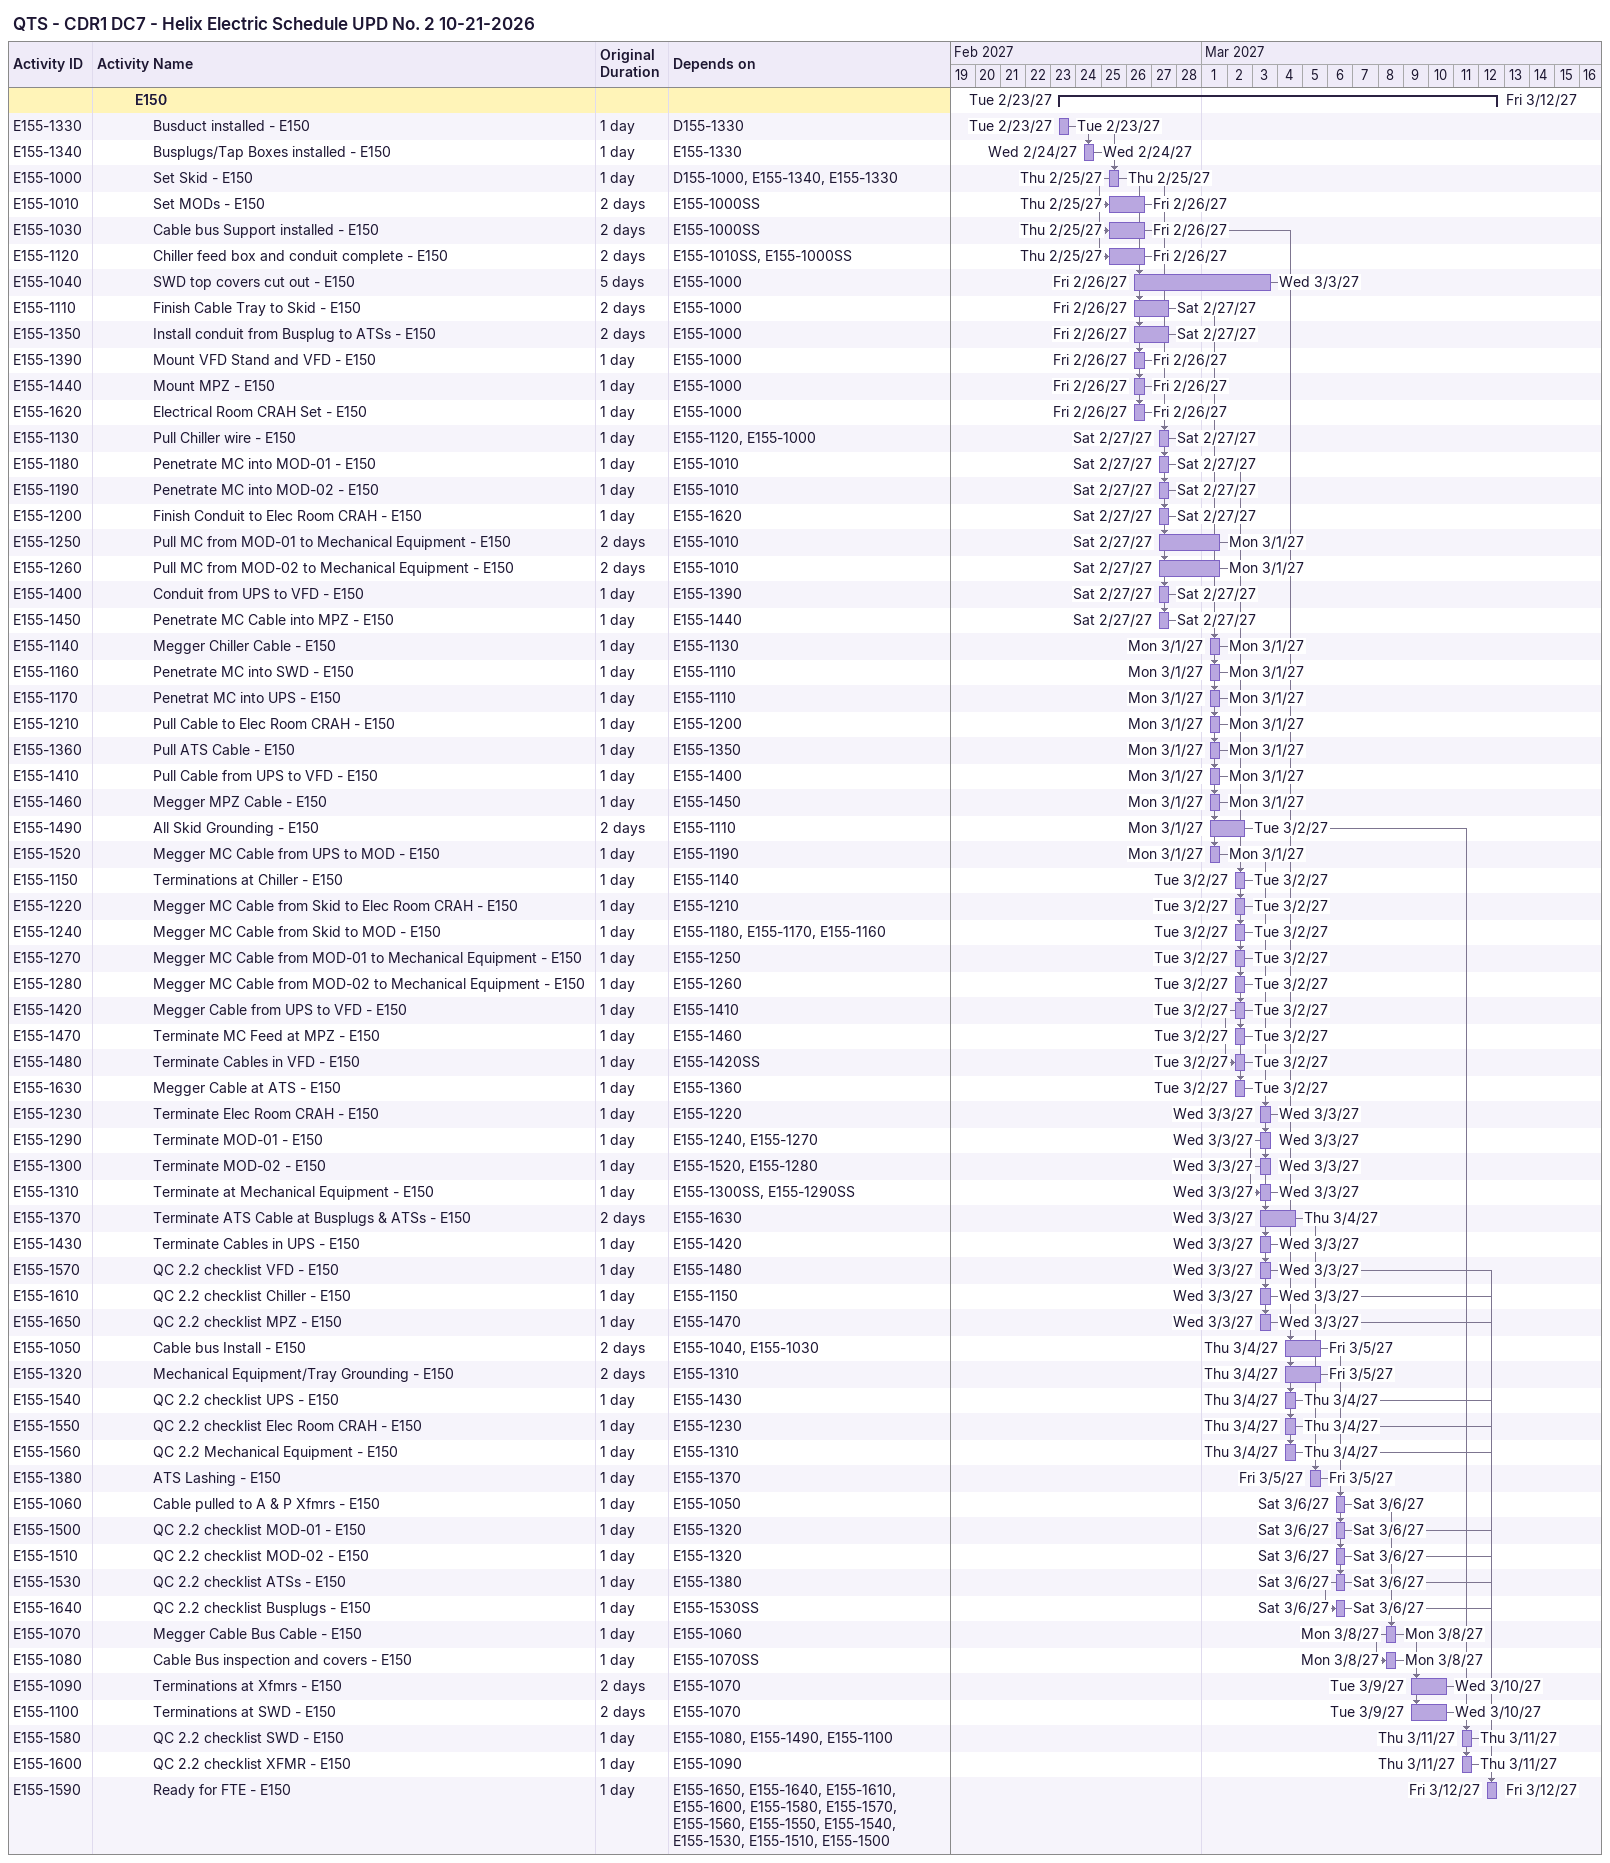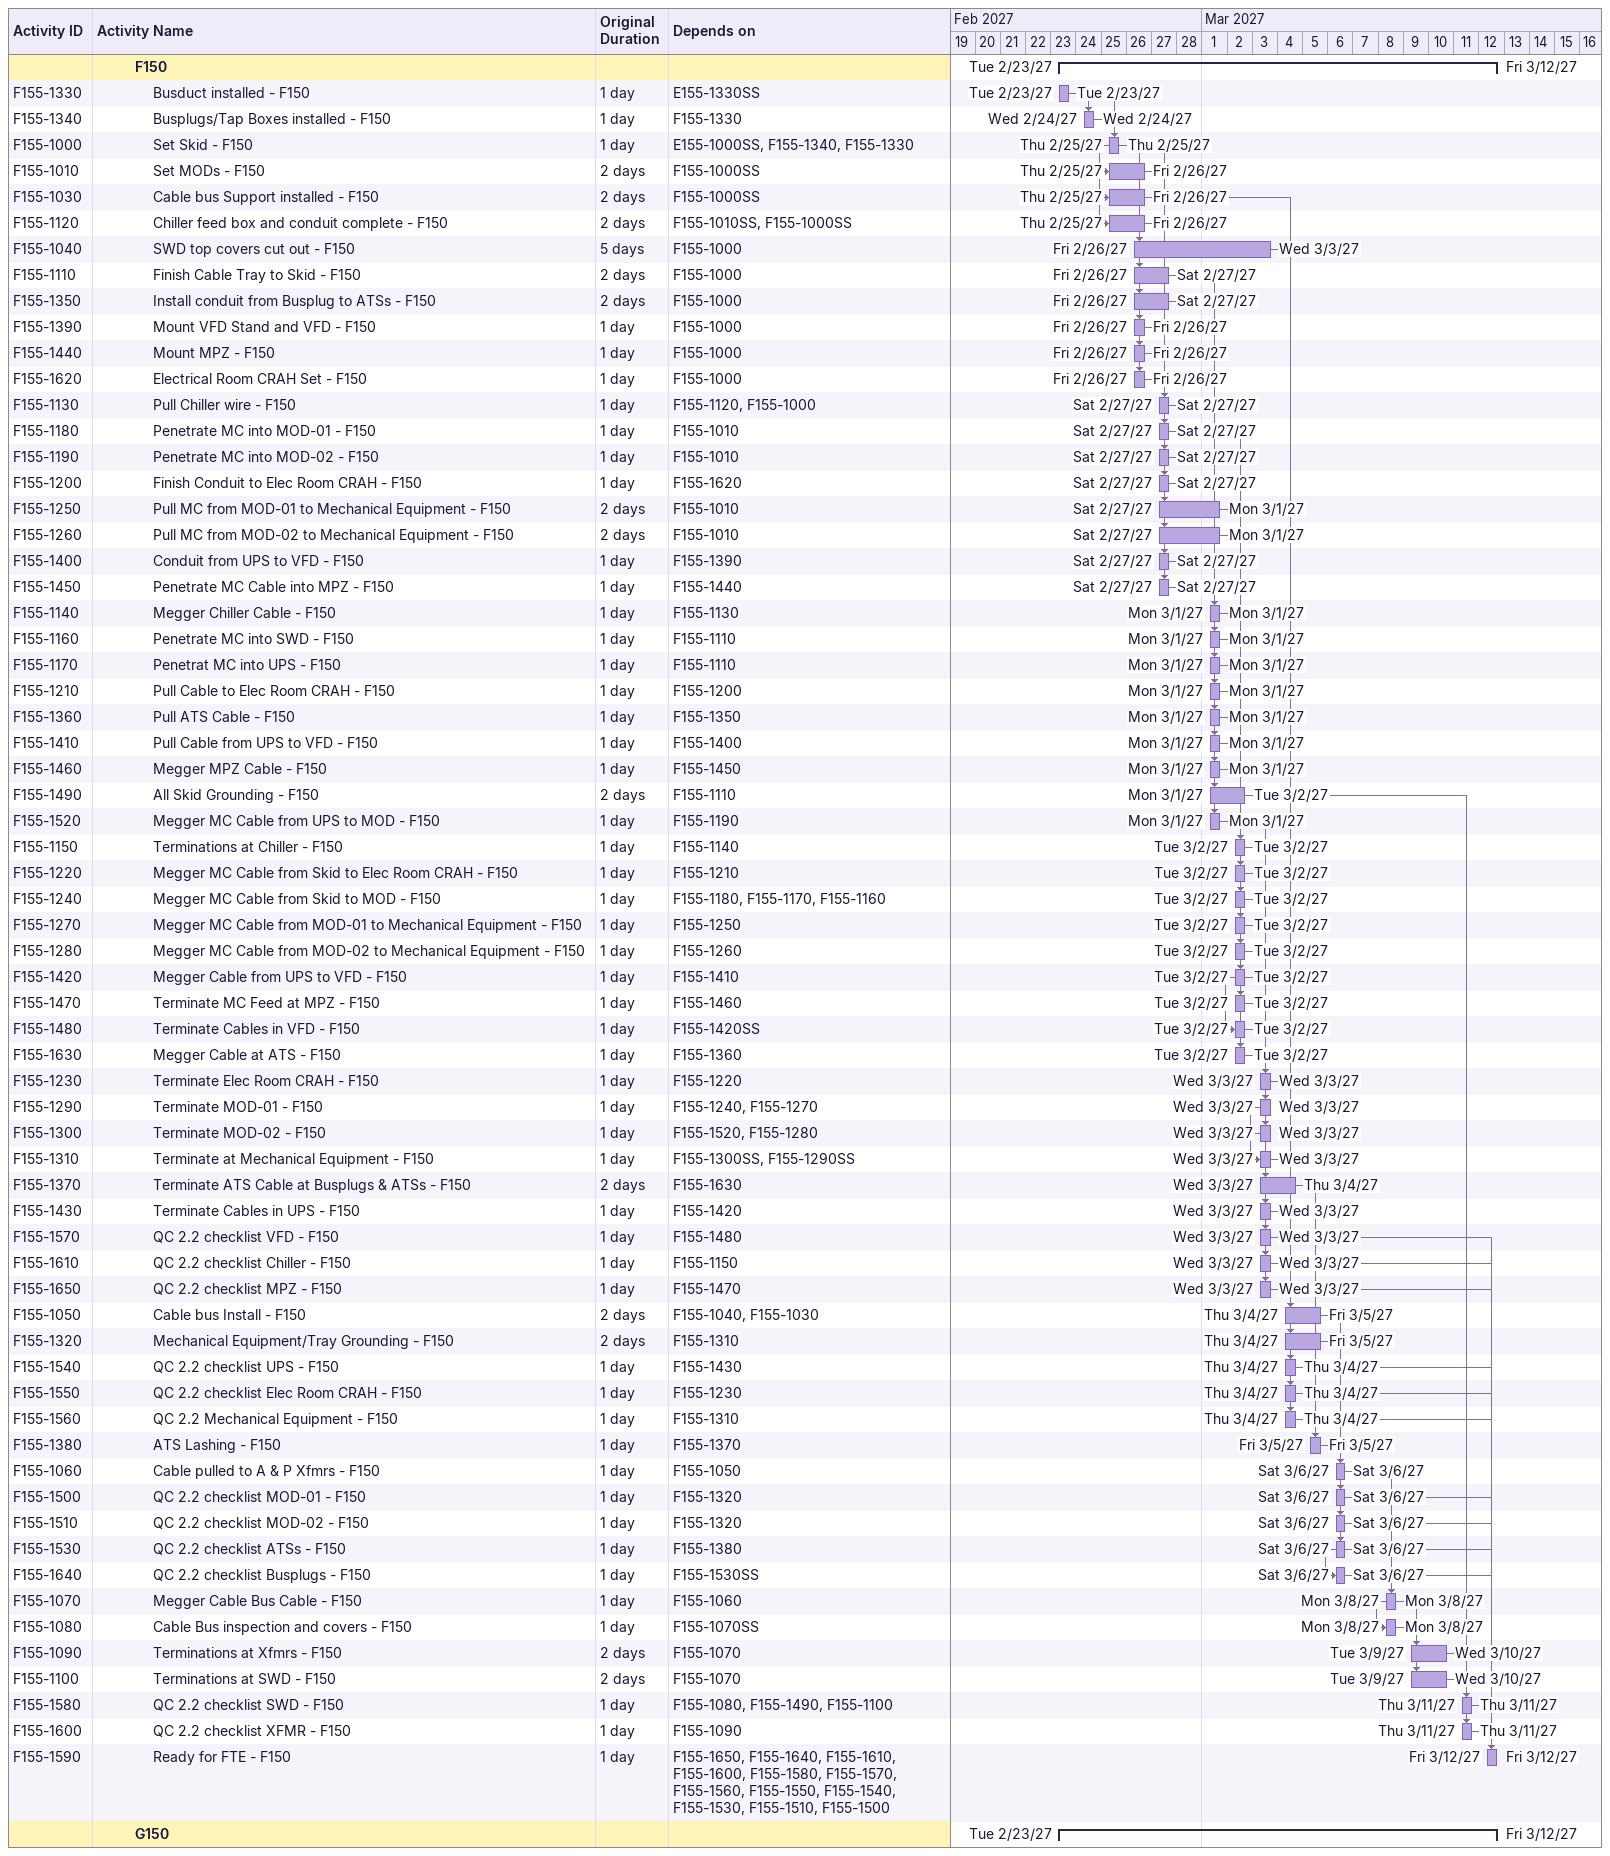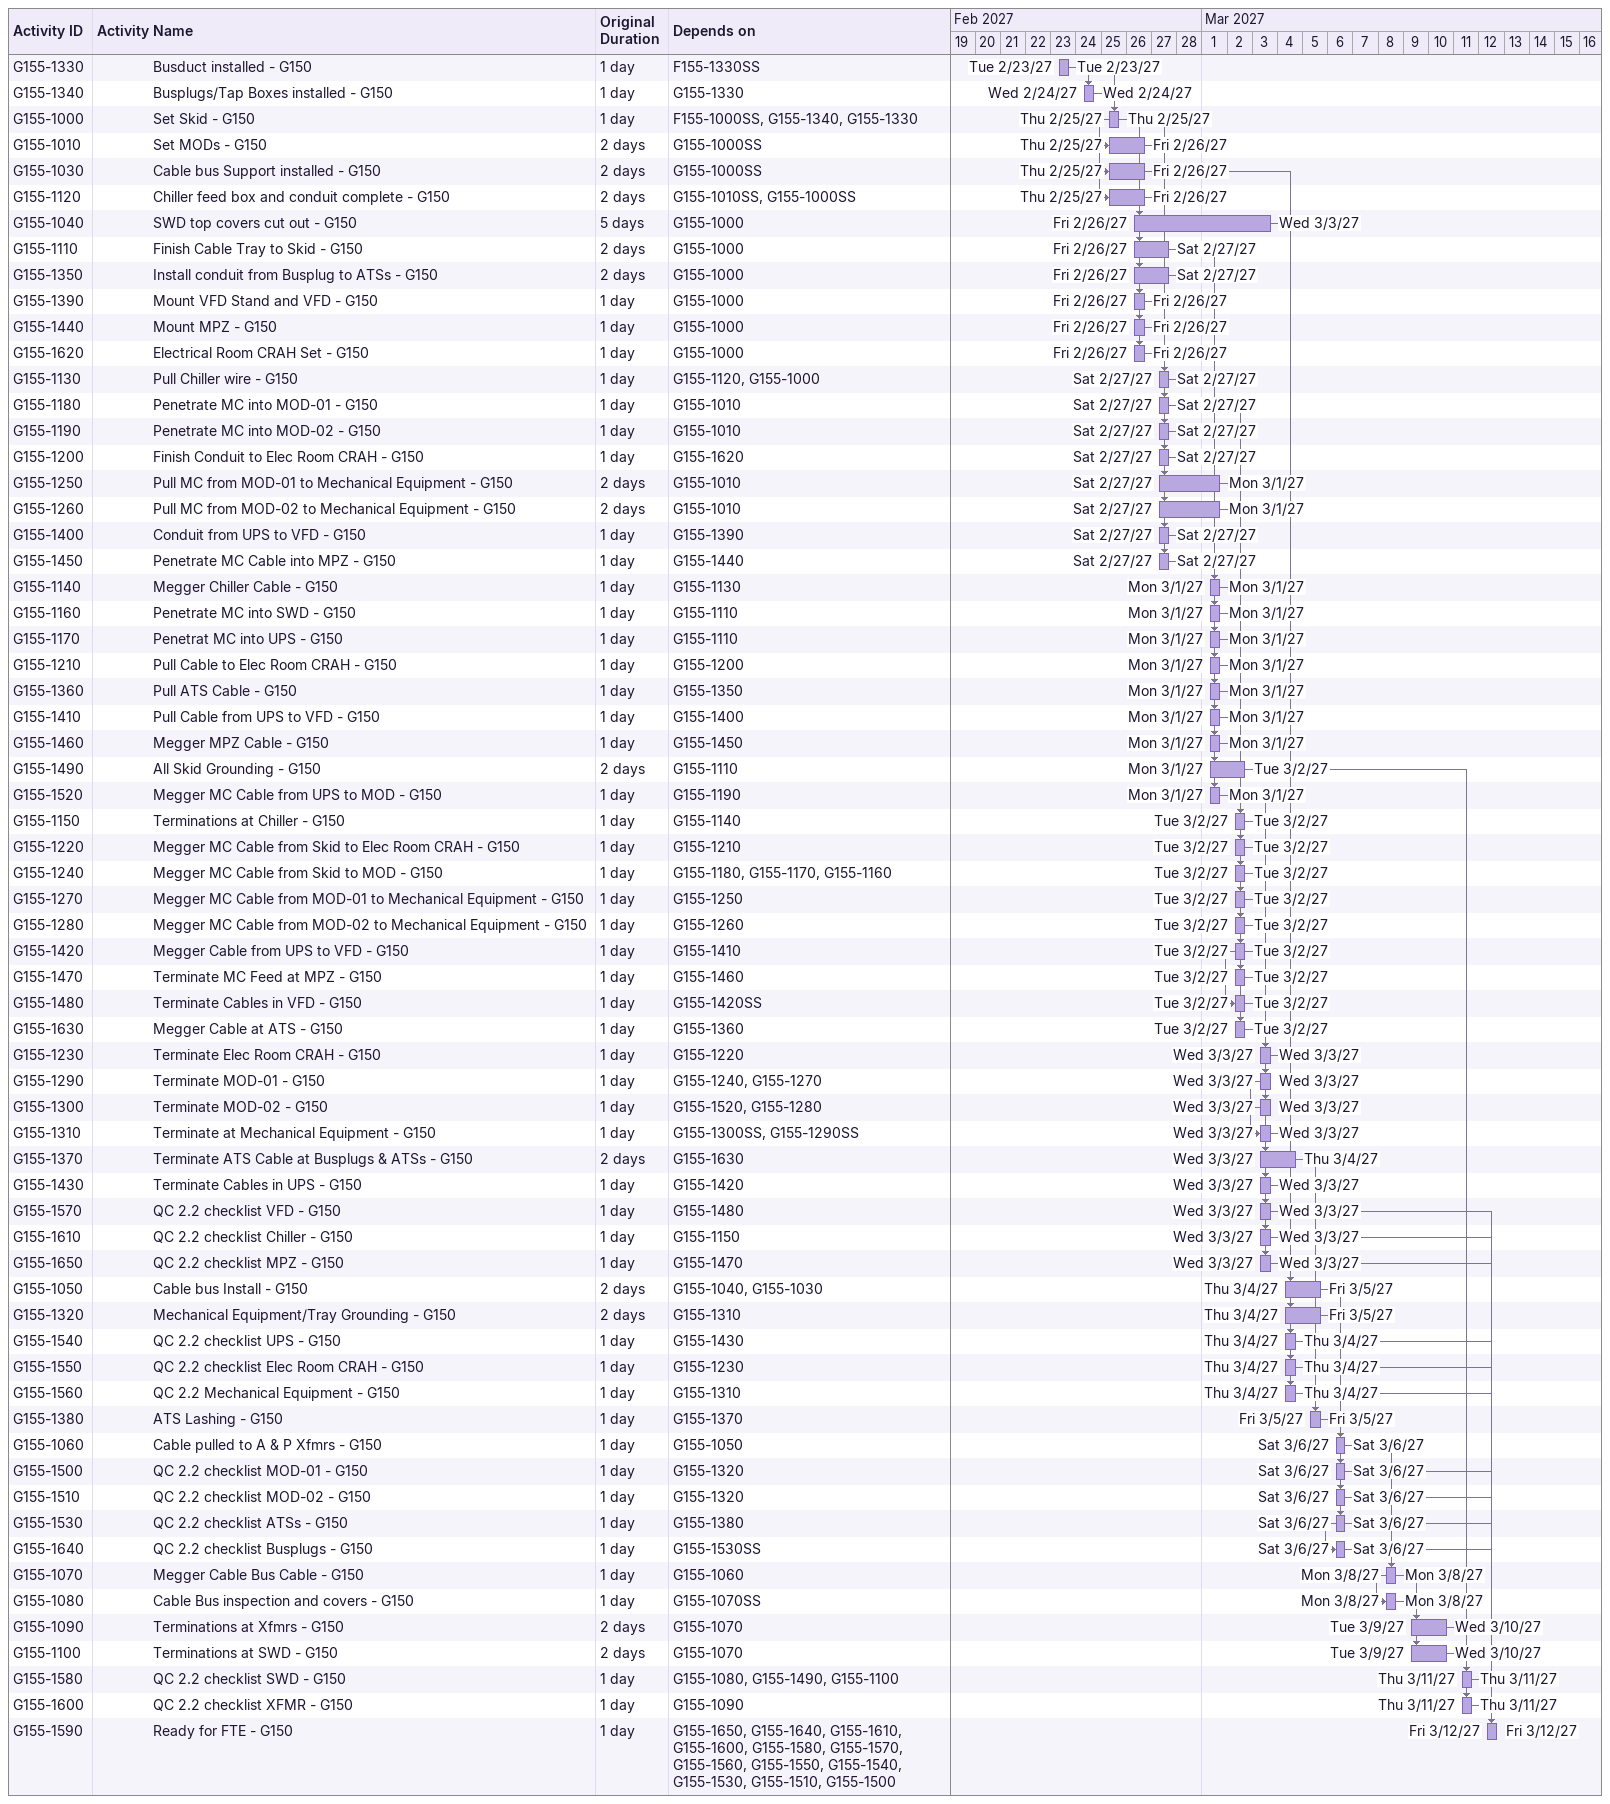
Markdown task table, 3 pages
QTS - CDR1 DC7 - Helix Electric Schedule UPD No. 2 10-21-2026

| ID | Level | Task | Original duration | Start | Finish | Predecessors |
|---|---|---|---|---|---|---|
|  | 3 | **E150** |  | 2027-02-23 | 2027-03-12 |  |
| E155-1330 | 4 | Busduct installed - E150 | 1d | 2027-02-23 | 2027-02-23 | D155-1330 |
| E155-1340 | 4 | Busplugs/Tap Boxes installed - E150 | 1d | 2027-02-24 | 2027-02-24 | E155-1330 |
| E155-1000 | 4 | Set Skid - E150 | 1d | 2027-02-25 | 2027-02-25 | D155-1000, E155-1340, E155-1330 |
| E155-1010 | 4 | Set MODs - E150 | 2d | 2027-02-25 | 2027-02-26 | E155-1000SS |
| E155-1030 | 4 | Cable bus Support installed - E150 | 2d | 2027-02-25 | 2027-02-26 | E155-1000SS |
| E155-1120 | 4 | Chiller feed box and conduit complete - E150 | 2d | 2027-02-25 | 2027-02-26 | E155-1010SS, E155-1000SS |
| E155-1040 | 4 | SWD top covers cut out - E150 | 5d | 2027-02-26 | 2027-03-03 | E155-1000 |
| E155-1110 | 4 | Finish Cable Tray to Skid - E150 | 2d | 2027-02-26 | 2027-02-27 | E155-1000 |
| E155-1350 | 4 | Install conduit from Busplug to ATSs - E150 | 2d | 2027-02-26 | 2027-02-27 | E155-1000 |
| E155-1390 | 4 | Mount VFD Stand and VFD - E150 | 1d | 2027-02-26 | 2027-02-26 | E155-1000 |
| E155-1440 | 4 | Mount MPZ - E150 | 1d | 2027-02-26 | 2027-02-26 | E155-1000 |
| E155-1620 | 4 | Electrical Room CRAH Set - E150 | 1d | 2027-02-26 | 2027-02-26 | E155-1000 |
| E155-1130 | 4 | Pull Chiller wire - E150 | 1d | 2027-02-27 | 2027-02-27 | E155-1120, E155-1000 |
| E155-1180 | 4 | Penetrate MC into MOD-01 - E150 | 1d | 2027-02-27 | 2027-02-27 | E155-1010 |
| E155-1190 | 4 | Penetrate MC into MOD-02 - E150 | 1d | 2027-02-27 | 2027-02-27 | E155-1010 |
| E155-1200 | 4 | Finish Conduit to Elec Room CRAH - E150 | 1d | 2027-02-27 | 2027-02-27 | E155-1620 |
| E155-1250 | 4 | Pull MC from MOD-01 to Mechanical Equipment - E150 | 2d | 2027-02-27 | 2027-03-01 | E155-1010 |
| E155-1260 | 4 | Pull MC from MOD-02 to Mechanical Equipment - E150 | 2d | 2027-02-27 | 2027-03-01 | E155-1010 |
| E155-1400 | 4 | Conduit from UPS to VFD - E150 | 1d | 2027-02-27 | 2027-02-27 | E155-1390 |
| E155-1450 | 4 | Penetrate MC Cable into MPZ - E150 | 1d | 2027-02-27 | 2027-02-27 | E155-1440 |
| E155-1140 | 4 | Megger Chiller Cable - E150 | 1d | 2027-03-01 | 2027-03-01 | E155-1130 |
| E155-1160 | 4 | Penetrate MC into SWD - E150 | 1d | 2027-03-01 | 2027-03-01 | E155-1110 |
| E155-1170 | 4 | Penetrat MC into UPS - E150 | 1d | 2027-03-01 | 2027-03-01 | E155-1110 |
| E155-1210 | 4 | Pull Cable to Elec Room CRAH - E150 | 1d | 2027-03-01 | 2027-03-01 | E155-1200 |
| E155-1360 | 4 | Pull ATS Cable - E150 | 1d | 2027-03-01 | 2027-03-01 | E155-1350 |
| E155-1410 | 4 | Pull Cable from UPS to VFD - E150 | 1d | 2027-03-01 | 2027-03-01 | E155-1400 |
| E155-1460 | 4 | Megger MPZ Cable - E150 | 1d | 2027-03-01 | 2027-03-01 | E155-1450 |
| E155-1490 | 4 | All Skid Grounding - E150 | 2d | 2027-03-01 | 2027-03-02 | E155-1110 |
| E155-1520 | 4 | Megger MC Cable from UPS to MOD - E150 | 1d | 2027-03-01 | 2027-03-01 | E155-1190 |
| E155-1150 | 4 | Terminations at Chiller - E150 | 1d | 2027-03-02 | 2027-03-02 | E155-1140 |
| E155-1220 | 4 | Megger MC Cable from Skid to Elec Room CRAH - E150 | 1d | 2027-03-02 | 2027-03-02 | E155-1210 |
| E155-1240 | 4 | Megger MC Cable from Skid to MOD - E150 | 1d | 2027-03-02 | 2027-03-02 | E155-1180, E155-1170, E155-1160 |
| E155-1270 | 4 | Megger MC Cable from MOD-01 to Mechanical Equipment - E150 | 1d | 2027-03-02 | 2027-03-02 | E155-1250 |
| E155-1280 | 4 | Megger MC Cable from MOD-02 to Mechanical Equipment - E150 | 1d | 2027-03-02 | 2027-03-02 | E155-1260 |
| E155-1420 | 4 | Megger Cable from UPS to VFD - E150 | 1d | 2027-03-02 | 2027-03-02 | E155-1410 |
| E155-1470 | 4 | Terminate MC Feed at MPZ - E150 | 1d | 2027-03-02 | 2027-03-02 | E155-1460 |
| E155-1480 | 4 | Terminate Cables in VFD - E150 | 1d | 2027-03-02 | 2027-03-02 | E155-1420SS |
| E155-1630 | 4 | Megger Cable at ATS - E150 | 1d | 2027-03-02 | 2027-03-02 | E155-1360 |
| E155-1230 | 4 | Terminate Elec Room CRAH - E150 | 1d | 2027-03-03 | 2027-03-03 | E155-1220 |
| E155-1290 | 4 | Terminate MOD-01 - E150 | 1d | 2027-03-03 | 2027-03-03 | E155-1240, E155-1270 |
| E155-1300 | 4 | Terminate MOD-02 - E150 | 1d | 2027-03-03 | 2027-03-03 | E155-1520, E155-1280 |
| E155-1310 | 4 | Terminate at Mechanical Equipment - E150 | 1d | 2027-03-03 | 2027-03-03 | E155-1300SS, E155-1290SS |
| E155-1370 | 4 | Terminate ATS Cable at Busplugs & ATSs - E150 | 2d | 2027-03-03 | 2027-03-04 | E155-1630 |
| E155-1430 | 4 | Terminate Cables in UPS - E150 | 1d | 2027-03-03 | 2027-03-03 | E155-1420 |
| E155-1570 | 4 | QC 2.2 checklist VFD - E150 | 1d | 2027-03-03 | 2027-03-03 | E155-1480 |
| E155-1610 | 4 | QC 2.2 checklist Chiller - E150 | 1d | 2027-03-03 | 2027-03-03 | E155-1150 |
| E155-1650 | 4 | QC 2.2 checklist MPZ - E150 | 1d | 2027-03-03 | 2027-03-03 | E155-1470 |
| E155-1050 | 4 | Cable bus Install - E150 | 2d | 2027-03-04 | 2027-03-05 | E155-1040, E155-1030 |
| E155-1320 | 4 | Mechanical Equipment/Tray Grounding - E150 | 2d | 2027-03-04 | 2027-03-05 | E155-1310 |
| E155-1540 | 4 | QC 2.2 checklist UPS - E150 | 1d | 2027-03-04 | 2027-03-04 | E155-1430 |
| E155-1550 | 4 | QC 2.2 checklist Elec Room CRAH - E150 | 1d | 2027-03-04 | 2027-03-04 | E155-1230 |
| E155-1560 | 4 | QC 2.2 Mechanical Equipment - E150 | 1d | 2027-03-04 | 2027-03-04 | E155-1310 |
| E155-1380 | 4 | ATS Lashing - E150 | 1d | 2027-03-05 | 2027-03-05 | E155-1370 |
| E155-1060 | 4 | Cable pulled to A & P Xfmrs - E150 | 1d | 2027-03-06 | 2027-03-06 | E155-1050 |
| E155-1500 | 4 | QC 2.2 checklist MOD-01 - E150 | 1d | 2027-03-06 | 2027-03-06 | E155-1320 |
| E155-1510 | 4 | QC 2.2 checklist MOD-02 - E150 | 1d | 2027-03-06 | 2027-03-06 | E155-1320 |
| E155-1530 | 4 | QC 2.2 checklist ATSs - E150 | 1d | 2027-03-06 | 2027-03-06 | E155-1380 |
| E155-1640 | 4 | QC 2.2 checklist Busplugs - E150 | 1d | 2027-03-06 | 2027-03-06 | E155-1530SS |
| E155-1070 | 4 | Megger Cable Bus Cable - E150 | 1d | 2027-03-08 | 2027-03-08 | E155-1060 |
| E155-1080 | 4 | Cable Bus inspection and covers - E150 | 1d | 2027-03-08 | 2027-03-08 | E155-1070SS |
| E155-1090 | 4 | Terminations at Xfmrs - E150 | 2d | 2027-03-09 | 2027-03-10 | E155-1070 |
| E155-1100 | 4 | Terminations at SWD - E150 | 2d | 2027-03-09 | 2027-03-10 | E155-1070 |
| E155-1580 | 4 | QC 2.2 checklist SWD - E150 | 1d | 2027-03-11 | 2027-03-11 | E155-1080, E155-1490, E155-1100 |
| E155-1600 | 4 | QC 2.2 checklist XFMR - E150 | 1d | 2027-03-11 | 2027-03-11 | E155-1090 |
| E155-1590 | 4 | Ready for FTE - E150 | 1d | 2027-03-12 | 2027-03-12 | E155-1650, E155-1640, E155-1610, E155-1600, E155-1580, E155-1570, E155-1560, E155-1550, E155-1540, E155-1530, E155-1510, E155-1500 |
|  | 3 | **F150** |  | 2027-02-23 | 2027-03-12 |  |
| F155-1330 | 4 | Busduct installed - F150 | 1d | 2027-02-23 | 2027-02-23 | E155-1330SS |
| F155-1340 | 4 | Busplugs/Tap Boxes installed - F150 | 1d | 2027-02-24 | 2027-02-24 | F155-1330 |
| F155-1000 | 4 | Set Skid - F150 | 1d | 2027-02-25 | 2027-02-25 | E155-1000SS, F155-1340, F155-1330 |
| F155-1010 | 4 | Set MODs - F150 | 2d | 2027-02-25 | 2027-02-26 | F155-1000SS |
| F155-1030 | 4 | Cable bus Support installed - F150 | 2d | 2027-02-25 | 2027-02-26 | F155-1000SS |
| F155-1120 | 4 | Chiller feed box and conduit complete - F150 | 2d | 2027-02-25 | 2027-02-26 | F155-1010SS, F155-1000SS |
| F155-1040 | 4 | SWD top covers cut out - F150 | 5d | 2027-02-26 | 2027-03-03 | F155-1000 |
| F155-1110 | 4 | Finish Cable Tray to Skid - F150 | 2d | 2027-02-26 | 2027-02-27 | F155-1000 |
| F155-1350 | 4 | Install conduit from Busplug to ATSs - F150 | 2d | 2027-02-26 | 2027-02-27 | F155-1000 |
| F155-1390 | 4 | Mount VFD Stand and VFD - F150 | 1d | 2027-02-26 | 2027-02-26 | F155-1000 |
| F155-1440 | 4 | Mount MPZ - F150 | 1d | 2027-02-26 | 2027-02-26 | F155-1000 |
| F155-1620 | 4 | Electrical Room CRAH Set - F150 | 1d | 2027-02-26 | 2027-02-26 | F155-1000 |
| F155-1130 | 4 | Pull Chiller wire - F150 | 1d | 2027-02-27 | 2027-02-27 | F155-1120, F155-1000 |
| F155-1180 | 4 | Penetrate MC into MOD-01 - F150 | 1d | 2027-02-27 | 2027-02-27 | F155-1010 |
| F155-1190 | 4 | Penetrate MC into MOD-02 - F150 | 1d | 2027-02-27 | 2027-02-27 | F155-1010 |
| F155-1200 | 4 | Finish Conduit to Elec Room CRAH - F150 | 1d | 2027-02-27 | 2027-02-27 | F155-1620 |
| F155-1250 | 4 | Pull MC from MOD-01 to Mechanical Equipment - F150 | 2d | 2027-02-27 | 2027-03-01 | F155-1010 |
| F155-1260 | 4 | Pull MC from MOD-02 to Mechanical Equipment - F150 | 2d | 2027-02-27 | 2027-03-01 | F155-1010 |
| F155-1400 | 4 | Conduit from UPS to VFD - F150 | 1d | 2027-02-27 | 2027-02-27 | F155-1390 |
| F155-1450 | 4 | Penetrate MC Cable into MPZ - F150 | 1d | 2027-02-27 | 2027-02-27 | F155-1440 |
| F155-1140 | 4 | Megger Chiller Cable - F150 | 1d | 2027-03-01 | 2027-03-01 | F155-1130 |
| F155-1160 | 4 | Penetrate MC into SWD - F150 | 1d | 2027-03-01 | 2027-03-01 | F155-1110 |
| F155-1170 | 4 | Penetrat MC into UPS - F150 | 1d | 2027-03-01 | 2027-03-01 | F155-1110 |
| F155-1210 | 4 | Pull Cable to Elec Room CRAH - F150 | 1d | 2027-03-01 | 2027-03-01 | F155-1200 |
| F155-1360 | 4 | Pull ATS Cable - F150 | 1d | 2027-03-01 | 2027-03-01 | F155-1350 |
| F155-1410 | 4 | Pull Cable from UPS to VFD - F150 | 1d | 2027-03-01 | 2027-03-01 | F155-1400 |
| F155-1460 | 4 | Megger MPZ Cable - F150 | 1d | 2027-03-01 | 2027-03-01 | F155-1450 |
| F155-1490 | 4 | All Skid Grounding - F150 | 2d | 2027-03-01 | 2027-03-02 | F155-1110 |
| F155-1520 | 4 | Megger MC Cable from UPS to MOD - F150 | 1d | 2027-03-01 | 2027-03-01 | F155-1190 |
| F155-1150 | 4 | Terminations at Chiller - F150 | 1d | 2027-03-02 | 2027-03-02 | F155-1140 |
| F155-1220 | 4 | Megger MC Cable from Skid to Elec Room CRAH - F150 | 1d | 2027-03-02 | 2027-03-02 | F155-1210 |
| F155-1240 | 4 | Megger MC Cable from Skid to MOD - F150 | 1d | 2027-03-02 | 2027-03-02 | F155-1180, F155-1170, F155-1160 |
| F155-1270 | 4 | Megger MC Cable from MOD-01 to Mechanical Equipment - F150 | 1d | 2027-03-02 | 2027-03-02 | F155-1250 |
| F155-1280 | 4 | Megger MC Cable from MOD-02 to Mechanical Equipment - F150 | 1d | 2027-03-02 | 2027-03-02 | F155-1260 |
| F155-1420 | 4 | Megger Cable from UPS to VFD - F150 | 1d | 2027-03-02 | 2027-03-02 | F155-1410 |
| F155-1470 | 4 | Terminate MC Feed at MPZ - F150 | 1d | 2027-03-02 | 2027-03-02 | F155-1460 |
| F155-1480 | 4 | Terminate Cables in VFD - F150 | 1d | 2027-03-02 | 2027-03-02 | F155-1420SS |
| F155-1630 | 4 | Megger Cable at ATS - F150 | 1d | 2027-03-02 | 2027-03-02 | F155-1360 |
| F155-1230 | 4 | Terminate Elec Room CRAH - F150 | 1d | 2027-03-03 | 2027-03-03 | F155-1220 |
| F155-1290 | 4 | Terminate MOD-01 - F150 | 1d | 2027-03-03 | 2027-03-03 | F155-1240, F155-1270 |
| F155-1300 | 4 | Terminate MOD-02 - F150 | 1d | 2027-03-03 | 2027-03-03 | F155-1520, F155-1280 |
| F155-1310 | 4 | Terminate at Mechanical Equipment - F150 | 1d | 2027-03-03 | 2027-03-03 | F155-1300SS, F155-1290SS |
| F155-1370 | 4 | Terminate ATS Cable at Busplugs & ATSs - F150 | 2d | 2027-03-03 | 2027-03-04 | F155-1630 |
| F155-1430 | 4 | Terminate Cables in UPS - F150 | 1d | 2027-03-03 | 2027-03-03 | F155-1420 |
| F155-1570 | 4 | QC 2.2 checklist VFD - F150 | 1d | 2027-03-03 | 2027-03-03 | F155-1480 |
| F155-1610 | 4 | QC 2.2 checklist Chiller - F150 | 1d | 2027-03-03 | 2027-03-03 | F155-1150 |
| F155-1650 | 4 | QC 2.2 checklist MPZ - F150 | 1d | 2027-03-03 | 2027-03-03 | F155-1470 |
| F155-1050 | 4 | Cable bus Install - F150 | 2d | 2027-03-04 | 2027-03-05 | F155-1040, F155-1030 |
| F155-1320 | 4 | Mechanical Equipment/Tray Grounding - F150 | 2d | 2027-03-04 | 2027-03-05 | F155-1310 |
| F155-1540 | 4 | QC 2.2 checklist UPS - F150 | 1d | 2027-03-04 | 2027-03-04 | F155-1430 |
| F155-1550 | 4 | QC 2.2 checklist Elec Room CRAH - F150 | 1d | 2027-03-04 | 2027-03-04 | F155-1230 |
| F155-1560 | 4 | QC 2.2 Mechanical Equipment - F150 | 1d | 2027-03-04 | 2027-03-04 | F155-1310 |
| F155-1380 | 4 | ATS Lashing - F150 | 1d | 2027-03-05 | 2027-03-05 | F155-1370 |
| F155-1060 | 4 | Cable pulled to A & P Xfmrs - F150 | 1d | 2027-03-06 | 2027-03-06 | F155-1050 |
| F155-1500 | 4 | QC 2.2 checklist MOD-01 - F150 | 1d | 2027-03-06 | 2027-03-06 | F155-1320 |
| F155-1510 | 4 | QC 2.2 checklist MOD-02 - F150 | 1d | 2027-03-06 | 2027-03-06 | F155-1320 |
| F155-1530 | 4 | QC 2.2 checklist ATSs - F150 | 1d | 2027-03-06 | 2027-03-06 | F155-1380 |
| F155-1640 | 4 | QC 2.2 checklist Busplugs - F150 | 1d | 2027-03-06 | 2027-03-06 | F155-1530SS |
| F155-1070 | 4 | Megger Cable Bus Cable - F150 | 1d | 2027-03-08 | 2027-03-08 | F155-1060 |
| F155-1080 | 4 | Cable Bus inspection and covers - F150 | 1d | 2027-03-08 | 2027-03-08 | F155-1070SS |
| F155-1090 | 4 | Terminations at Xfmrs - F150 | 2d | 2027-03-09 | 2027-03-10 | F155-1070 |
| F155-1100 | 4 | Terminations at SWD - F150 | 2d | 2027-03-09 | 2027-03-10 | F155-1070 |
| F155-1580 | 4 | QC 2.2 checklist SWD - F150 | 1d | 2027-03-11 | 2027-03-11 | F155-1080, F155-1490, F155-1100 |
| F155-1600 | 4 | QC 2.2 checklist XFMR - F150 | 1d | 2027-03-11 | 2027-03-11 | F155-1090 |
| F155-1590 | 4 | Ready for FTE - F150 | 1d | 2027-03-12 | 2027-03-12 | F155-1650, F155-1640, F155-1610, F155-1600, F155-1580, F155-1570, F155-1560, F155-1550, F155-1540, F155-1530, F155-1510, F155-1500 |
|  | 3 | **G150** |  | 2027-02-23 | 2027-03-12 |  |
| G155-1330 | 4 | Busduct installed - G150 | 1d | 2027-02-23 | 2027-02-23 | F155-1330SS |
| G155-1340 | 4 | Busplugs/Tap Boxes installed - G150 | 1d | 2027-02-24 | 2027-02-24 | G155-1330 |
| G155-1000 | 4 | Set Skid - G150 | 1d | 2027-02-25 | 2027-02-25 | F155-1000SS, G155-1340, G155-1330 |
| G155-1010 | 4 | Set MODs - G150 | 2d | 2027-02-25 | 2027-02-26 | G155-1000SS |
| G155-1030 | 4 | Cable bus Support installed - G150 | 2d | 2027-02-25 | 2027-02-26 | G155-1000SS |
| G155-1120 | 4 | Chiller feed box and conduit complete - G150 | 2d | 2027-02-25 | 2027-02-26 | G155-1010SS, G155-1000SS |
| G155-1040 | 4 | SWD top covers cut out - G150 | 5d | 2027-02-26 | 2027-03-03 | G155-1000 |
| G155-1110 | 4 | Finish Cable Tray to Skid - G150 | 2d | 2027-02-26 | 2027-02-27 | G155-1000 |
| G155-1350 | 4 | Install conduit from Busplug to ATSs - G150 | 2d | 2027-02-26 | 2027-02-27 | G155-1000 |
| G155-1390 | 4 | Mount VFD Stand and VFD - G150 | 1d | 2027-02-26 | 2027-02-26 | G155-1000 |
| G155-1440 | 4 | Mount MPZ - G150 | 1d | 2027-02-26 | 2027-02-26 | G155-1000 |
| G155-1620 | 4 | Electrical Room CRAH Set - G150 | 1d | 2027-02-26 | 2027-02-26 | G155-1000 |
| G155-1130 | 4 | Pull Chiller wire - G150 | 1d | 2027-02-27 | 2027-02-27 | G155-1120, G155-1000 |
| G155-1180 | 4 | Penetrate MC into MOD-01 - G150 | 1d | 2027-02-27 | 2027-02-27 | G155-1010 |
| G155-1190 | 4 | Penetrate MC into MOD-02 - G150 | 1d | 2027-02-27 | 2027-02-27 | G155-1010 |
| G155-1200 | 4 | Finish Conduit to Elec Room CRAH - G150 | 1d | 2027-02-27 | 2027-02-27 | G155-1620 |
| G155-1250 | 4 | Pull MC from MOD-01 to Mechanical Equipment - G150 | 2d | 2027-02-27 | 2027-03-01 | G155-1010 |
| G155-1260 | 4 | Pull MC from MOD-02 to Mechanical Equipment - G150 | 2d | 2027-02-27 | 2027-03-01 | G155-1010 |
| G155-1400 | 4 | Conduit from UPS to VFD - G150 | 1d | 2027-02-27 | 2027-02-27 | G155-1390 |
| G155-1450 | 4 | Penetrate MC Cable into MPZ - G150 | 1d | 2027-02-27 | 2027-02-27 | G155-1440 |
| G155-1140 | 4 | Megger Chiller Cable - G150 | 1d | 2027-03-01 | 2027-03-01 | G155-1130 |
| G155-1160 | 4 | Penetrate MC into SWD - G150 | 1d | 2027-03-01 | 2027-03-01 | G155-1110 |
| G155-1170 | 4 | Penetrat MC into UPS - G150 | 1d | 2027-03-01 | 2027-03-01 | G155-1110 |
| G155-1210 | 4 | Pull Cable to Elec Room CRAH - G150 | 1d | 2027-03-01 | 2027-03-01 | G155-1200 |
| G155-1360 | 4 | Pull ATS Cable - G150 | 1d | 2027-03-01 | 2027-03-01 | G155-1350 |
| G155-1410 | 4 | Pull Cable from UPS to VFD - G150 | 1d | 2027-03-01 | 2027-03-01 | G155-1400 |
| G155-1460 | 4 | Megger MPZ Cable - G150 | 1d | 2027-03-01 | 2027-03-01 | G155-1450 |
| G155-1490 | 4 | All Skid Grounding - G150 | 2d | 2027-03-01 | 2027-03-02 | G155-1110 |
| G155-1520 | 4 | Megger MC Cable from UPS to MOD - G150 | 1d | 2027-03-01 | 2027-03-01 | G155-1190 |
| G155-1150 | 4 | Terminations at Chiller - G150 | 1d | 2027-03-02 | 2027-03-02 | G155-1140 |
| G155-1220 | 4 | Megger MC Cable from Skid to Elec Room CRAH - G150 | 1d | 2027-03-02 | 2027-03-02 | G155-1210 |
| G155-1240 | 4 | Megger MC Cable from Skid to MOD - G150 | 1d | 2027-03-02 | 2027-03-02 | G155-1180, G155-1170, G155-1160 |
| G155-1270 | 4 | Megger MC Cable from MOD-01 to Mechanical Equipment - G150 | 1d | 2027-03-02 | 2027-03-02 | G155-1250 |
| G155-1280 | 4 | Megger MC Cable from MOD-02 to Mechanical Equipment - G150 | 1d | 2027-03-02 | 2027-03-02 | G155-1260 |
| G155-1420 | 4 | Megger Cable from UPS to VFD - G150 | 1d | 2027-03-02 | 2027-03-02 | G155-1410 |
| G155-1470 | 4 | Terminate MC Feed at MPZ - G150 | 1d | 2027-03-02 | 2027-03-02 | G155-1460 |
| G155-1480 | 4 | Terminate Cables in VFD - G150 | 1d | 2027-03-02 | 2027-03-02 | G155-1420SS |
| G155-1630 | 4 | Megger Cable at ATS - G150 | 1d | 2027-03-02 | 2027-03-02 | G155-1360 |
| G155-1230 | 4 | Terminate Elec Room CRAH - G150 | 1d | 2027-03-03 | 2027-03-03 | G155-1220 |
| G155-1290 | 4 | Terminate MOD-01 - G150 | 1d | 2027-03-03 | 2027-03-03 | G155-1240, G155-1270 |
| G155-1300 | 4 | Terminate MOD-02 - G150 | 1d | 2027-03-03 | 2027-03-03 | G155-1520, G155-1280 |
| G155-1310 | 4 | Terminate at Mechanical Equipment - G150 | 1d | 2027-03-03 | 2027-03-03 | G155-1300SS, G155-1290SS |
| G155-1370 | 4 | Terminate ATS Cable at Busplugs & ATSs - G150 | 2d | 2027-03-03 | 2027-03-04 | G155-1630 |
| G155-1430 | 4 | Terminate Cables in UPS - G150 | 1d | 2027-03-03 | 2027-03-03 | G155-1420 |
| G155-1570 | 4 | QC 2.2 checklist VFD - G150 | 1d | 2027-03-03 | 2027-03-03 | G155-1480 |
| G155-1610 | 4 | QC 2.2 checklist Chiller - G150 | 1d | 2027-03-03 | 2027-03-03 | G155-1150 |
| G155-1650 | 4 | QC 2.2 checklist MPZ - G150 | 1d | 2027-03-03 | 2027-03-03 | G155-1470 |
| G155-1050 | 4 | Cable bus Install - G150 | 2d | 2027-03-04 | 2027-03-05 | G155-1040, G155-1030 |
| G155-1320 | 4 | Mechanical Equipment/Tray Grounding - G150 | 2d | 2027-03-04 | 2027-03-05 | G155-1310 |
| G155-1540 | 4 | QC 2.2 checklist UPS - G150 | 1d | 2027-03-04 | 2027-03-04 | G155-1430 |
| G155-1550 | 4 | QC 2.2 checklist Elec Room CRAH - G150 | 1d | 2027-03-04 | 2027-03-04 | G155-1230 |
| G155-1560 | 4 | QC 2.2 Mechanical Equipment - G150 | 1d | 2027-03-04 | 2027-03-04 | G155-1310 |
| G155-1380 | 4 | ATS Lashing - G150 | 1d | 2027-03-05 | 2027-03-05 | G155-1370 |
| G155-1060 | 4 | Cable pulled to A & P Xfmrs - G150 | 1d | 2027-03-06 | 2027-03-06 | G155-1050 |
| G155-1500 | 4 | QC 2.2 checklist MOD-01 - G150 | 1d | 2027-03-06 | 2027-03-06 | G155-1320 |
| G155-1510 | 4 | QC 2.2 checklist MOD-02 - G150 | 1d | 2027-03-06 | 2027-03-06 | G155-1320 |
| G155-1530 | 4 | QC 2.2 checklist ATSs - G150 | 1d | 2027-03-06 | 2027-03-06 | G155-1380 |
| G155-1640 | 4 | QC 2.2 checklist Busplugs - G150 | 1d | 2027-03-06 | 2027-03-06 | G155-1530SS |
| G155-1070 | 4 | Megger Cable Bus Cable - G150 | 1d | 2027-03-08 | 2027-03-08 | G155-1060 |
| G155-1080 | 4 | Cable Bus inspection and covers - G150 | 1d | 2027-03-08 | 2027-03-08 | G155-1070SS |
| G155-1090 | 4 | Terminations at Xfmrs - G150 | 2d | 2027-03-09 | 2027-03-10 | G155-1070 |
| G155-1100 | 4 | Terminations at SWD - G150 | 2d | 2027-03-09 | 2027-03-10 | G155-1070 |
| G155-1580 | 4 | QC 2.2 checklist SWD - G150 | 1d | 2027-03-11 | 2027-03-11 | G155-1080, G155-1490, G155-1100 |
| G155-1600 | 4 | QC 2.2 checklist XFMR - G150 | 1d | 2027-03-11 | 2027-03-11 | G155-1090 |
| G155-1590 | 4 | Ready for FTE - G150 | 1d | 2027-03-12 | 2027-03-12 | G155-1650, G155-1640, G155-1610, G155-1600, G155-1580, G155-1570, G155-1560, G155-1550, G155-1540, G155-1530, G155-1510, G155-1500 |
